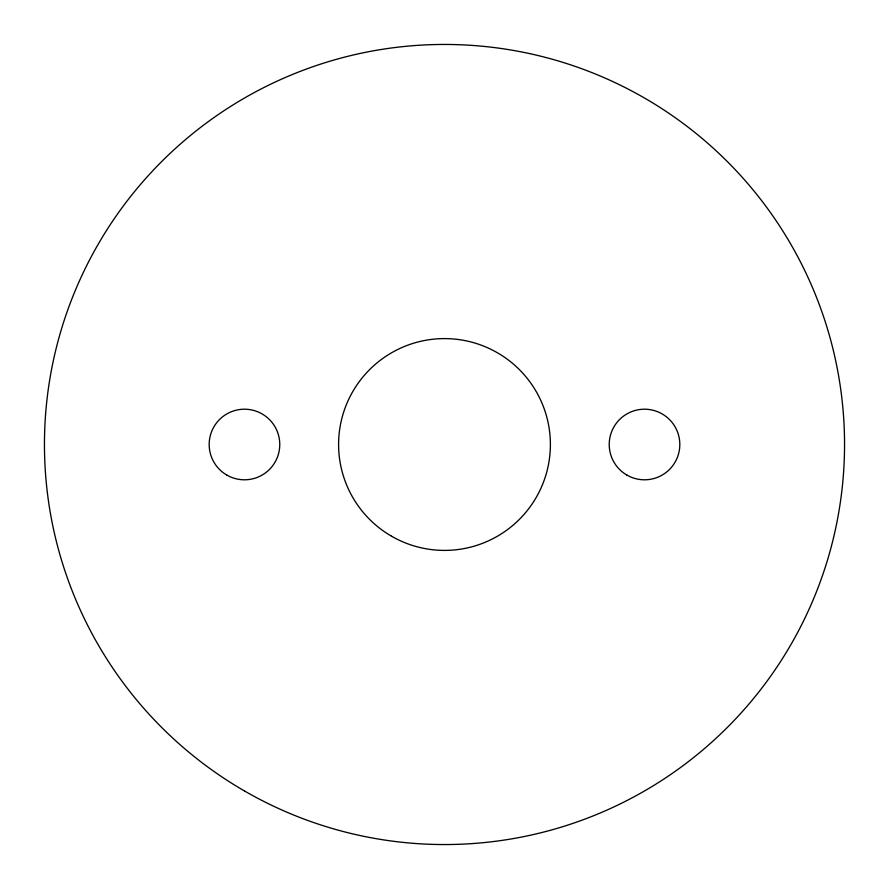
<?xml version="1.0" encoding="UTF-8"?>
<svg xmlns="http://www.w3.org/2000/svg" width="889" height="889" viewBox="0 0 889 889"><rect width="100%" height="100%" fill="white"/><g stroke="black" fill="none" stroke-linecap="round" stroke-linejoin="round"><path stroke-width="1.33" d="M391.549 536.211A105.891 105.891 0 0 0 550.391 444.5A105.891 105.891 0 0 0 391.549 352.789A105.891 105.891 0 0 0 391.549 536.211M226.828 475.07A35.293 35.293 0 0 0 279.768 444.5A35.293 35.293 0 0 0 226.828 413.93A35.293 35.293 0 0 0 226.828 475.07M626.878 475.07A35.293 35.293 0 0 0 679.818 444.5A35.293 35.293 0 0 0 626.878 413.93A35.293 35.293 0 0 0 626.878 475.07M244.475 790.954A400.05 400.05 0 0 0 844.55 444.5A400.05 400.05 0 0 0 244.475 98.046A400.05 400.05 0 0 0 244.475 790.954"/></g></svg>
